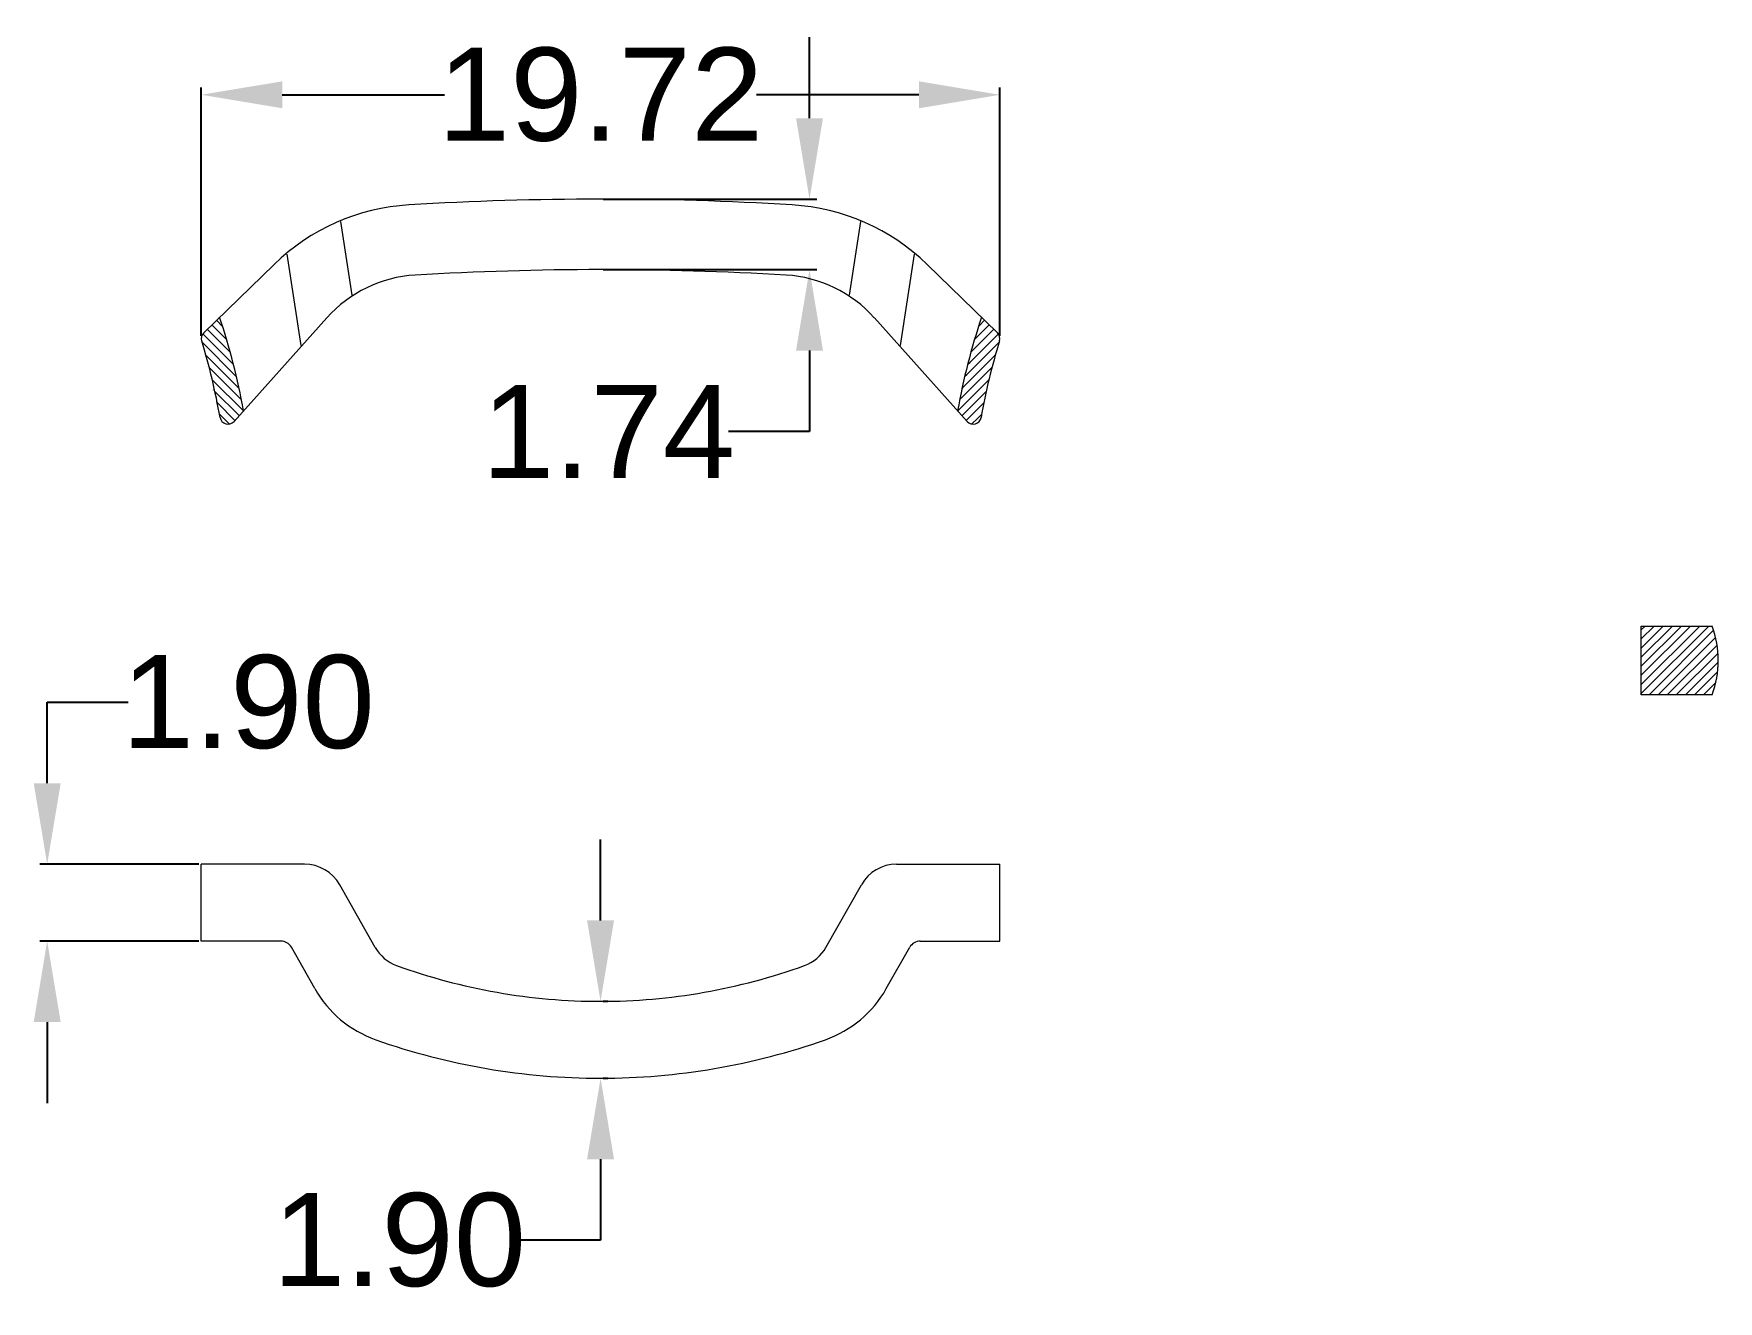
# Model space of a CAD drawing. Header units: millimetres. Extents: x 3046.6 to 3088.2, y 1630 to 1661.3.
import ezdxf

# ---------------------------------------------------------------- set-up
doc = ezdxf.new("R2010")
doc.units = ezdxf.units.MM
doc.styles.get("Standard").update_dxf_attribs({"font": 'arial.ttf'})
doc.dimstyles.new('Standard$0', dxfattribs={"dimtxt": 2.3, "dimasz": 2, "dimexe": 1, "dimexo": 1, "dimgap": 1, "dimtad": 0, "dimtih": 1, "dimtoh": 1, "dimdec": 1, "dimzin": 0, "dimdsep": 46, "dimtxsty": 'Standard', "dimcen": 0, "dimclrd": 4, "dimclre": 4, "dimclrt": 4, "dimadec": 1, "dimazin": 0, "dimtfac": 1, "dimtdec": 1, "dimtofl": 0, "dimtmove": 0, "dimatfit": 0, "dimfxl": 1, "dimtolj": 1, "dimtzin": 0, "dimarcsym": 0})

# ---------------------------------------------------------------- blocks, each defined once
blk = doc.blocks.new('*D6')
at = {"color": 0, "lineweight": -2, "transparency": 16777216}
for p, q in [((3050.775, 1653.829), (3050.775, 1659.965)), ((3052.775, 1659.785), (3056.783, 1659.785)), ((3068.493, 1659.785), (3064.484, 1659.785)), ((3070.493, 1653.829), (3070.493, 1659.965))]:
    blk.add_line(p, q, dxfattribs=at)
at = {"color": 0, "transparency": 16777216}
for points in [[(3052.775, 1660.118), (3052.775, 1659.452), (3050.775, 1659.785)], [(3068.493, 1660.118), (3068.493, 1659.452), (3070.493, 1659.785)]]:
    blk.add_solid(points, dxfattribs=at)
at = {"layer": 'Defpoints', "color": 0, "transparency": 16777216}
for p in [(3070.493, 1659.785), (3050.775, 1653.766), (3070.493, 1653.766)]:
    blk.add_point(p, dxfattribs=at)
at = {"color": 0, "lineweight": 9, "transparency": 16777216, "insert": (3060.634, 1659.785), "char_height": 2.3, "attachment_point": 5}
blk.add_mtext('\\A1;19.72', dxfattribs=at)
blk = doc.blocks.new('*D7')
at = {"color": 0, "lineweight": -2, "transparency": 16777216}
for p, q in [((3065.793, 1659.207), (3065.793, 1661.207)), ((3060.696, 1657.207), (3065.973, 1657.207)), ((3060.696, 1655.467), (3065.973, 1655.467)), ((3065.793, 1653.467), (3065.793, 1651.467)), ((3065.793, 1651.467), (3063.793, 1651.467))]:
    blk.add_line(p, q, dxfattribs=at)
at = {"color": 0, "transparency": 16777216}
for points in [[(3065.46, 1659.207), (3066.126, 1659.207), (3065.793, 1657.207)], [(3065.46, 1653.467), (3066.126, 1653.467), (3065.793, 1655.467)]]:
    blk.add_solid(points, dxfattribs=at)
at = {"layer": 'Defpoints', "color": 0, "transparency": 16777216}
for p in [(3060.634, 1657.207), (3060.634, 1655.467), (3065.793, 1655.467)]:
    blk.add_point(p, dxfattribs=at)
at = {"color": 0, "lineweight": 9, "transparency": 16777216, "insert": (3060.829, 1651.467), "char_height": 2.3, "attachment_point": 5}
blk.add_mtext('\\A1;1.74', dxfattribs=at)
blk = doc.blocks.new('*D8')
at = {"color": 0, "lineweight": -2, "transparency": 16777216}
for p, q in [((3060.634, 1639.396), (3060.634, 1641.396)), ((3060.696, 1637.396), (3060.814, 1637.396)), ((3060.696, 1635.496), (3060.814, 1635.496)), ((3060.634, 1633.496), (3060.634, 1631.496)), ((3060.634, 1631.496), (3058.634, 1631.496))]:
    blk.add_line(p, q, dxfattribs=at)
at = {"color": 0, "transparency": 16777216}
for points in [[(3060.3, 1639.396), (3060.967, 1639.396), (3060.634, 1637.396)], [(3060.3, 1633.496), (3060.967, 1633.496), (3060.634, 1635.496)]]:
    blk.add_solid(points, dxfattribs=at)
at = {"layer": 'Defpoints', "color": 0, "transparency": 16777216}
for p in [(3060.634, 1637.396), (3060.634, 1635.496), (3060.634, 1635.496)]:
    blk.add_point(p, dxfattribs=at)
at = {"color": 0, "lineweight": 9, "transparency": 16777216, "insert": (3055.669, 1631.496), "char_height": 2.3, "attachment_point": 5}
blk.add_mtext('\\A1;1.90', dxfattribs=at)
blk = doc.blocks.new('*D9')
at = {"color": 0, "lineweight": -2, "transparency": 16777216}
for p, q in [((3046.969, 1642.783), (3046.969, 1644.783)), ((3046.969, 1644.783), (3048.969, 1644.783)), ((3050.712, 1640.783), (3046.789, 1640.783)), ((3050.712, 1638.883), (3046.789, 1638.883)), ((3046.969, 1636.883), (3046.969, 1634.883))]:
    blk.add_line(p, q, dxfattribs=at)
at = {"color": 0, "transparency": 16777216}
for points in [[(3046.636, 1642.783), (3047.303, 1642.783), (3046.969, 1640.783)], [(3046.636, 1636.883), (3047.303, 1636.883), (3046.969, 1638.883)]]:
    blk.add_solid(points, dxfattribs=at)
at = {"layer": 'Defpoints', "color": 0, "transparency": 16777216}
for p in [(3046.969, 1640.783), (3050.775, 1640.783), (3050.775, 1638.883)]:
    blk.add_point(p, dxfattribs=at)
at = {"color": 0, "lineweight": 9, "transparency": 16777216, "insert": (3051.934, 1644.783), "char_height": 2.3, "attachment_point": 5}
blk.add_mtext('\\A1;1.90', dxfattribs=at)

msp = doc.modelspace()

# ---------------------------------------------------------------- hatches: boundary and pattern name
at = {"lineweight": 9}
h = msp.add_hatch(dxfattribs=at)
h.set_pattern_fill('ANSI31', color=1, scale=0.05, style=0)
h.set_pattern_definition([(135, (4309.4762, 921.90739), (0.112253202, 0.112253202), [])])
edge = h.paths.add_edge_path()
edge.add_line((3051.583, 1651.72), (3051.817, 1651.982))
edge.add_arc((3035.767, 1649.103), 16.307, 370.1678, 378.546)
edge.add_line((3051.227, 1654.29), (3050.835, 1653.909))
edge.add_arc((3050.975, 1653.766), 0.2, 494.1762, 557.0462)
edge.add_arc((3035.767, 1649.103), 15.707, 369.9562, 377.0462, ccw=False)
edge.add_arc((3051.434, 1651.853), 0.2, 189.9562, 318.1635)
h = msp.add_hatch(dxfattribs=at)
h.set_pattern_fill('ANSI31', color=1, scale=0.05, style=0)
h.set_pattern_definition([(45, (1811.79132, 921.90739), (-0.112253202, 0.112253202), [])])
edge = h.paths.add_edge_path()
edge.add_line((3069.685, 1651.72), (3069.45, 1651.982))
edge.add_arc((3085.501, 1649.103), 16.307, 161.454, 169.8322, ccw=False)
edge.add_line((3070.041, 1654.29), (3070.432, 1653.909))
edge.add_arc((3070.293, 1653.766), 0.2, -17.0462, 45.8238, ccw=False)
edge.add_arc((3085.501, 1649.103), 15.707, 162.9538, 170.0438)
edge.add_arc((3069.834, 1651.853), 0.2, 221.8365, 350.0438, ccw=False)
h = msp.add_hatch(dxfattribs=at)
h.set_pattern_fill('ANSI31', color=1, scale=0.05, style=0)
h.set_pattern_definition([(45, (1823.26783, 917.38186), (-0.112253202, 0.112253202), [])])
edge = h.paths.add_edge_path()
edge.add_arc((3085.75, 1645.815), 2.483, 339.984, 380.016)
edge.add_line((3088.083, 1646.665), (3086.333, 1646.665))
edge.add_line((3086.333, 1646.665), (3086.333, 1644.965))
edge.add_line((3086.333, 1644.965), (3088.083, 1644.965))

# ---------------------------------------------------------------- linework, layer by layer
at = {"color": 0, "lineweight": 9}
for p, q in [((3054.215, 1656.656), (3054.494, 1654.837)), ((3067.052, 1656.656), (3066.773, 1654.837)), ((3050.835, 1653.909), (3052.572, 1655.597)), ((3052.887, 1655.853), (3053.234, 1653.594)), ((3068.38, 1655.853), (3068.034, 1653.594)), ((3070.432, 1653.909), (3068.696, 1655.597)), ((3051.583, 1651.72), (3053.874, 1654.279)), ((3069.685, 1651.72), (3067.394, 1654.279)), ((3086.333, 1646.665), (3088.083, 1646.665)), ((3086.333, 1644.965), (3086.333, 1646.665)), ((3088.083, 1644.965), (3086.333, 1644.965)), ((3053.324, 1640.783), (3050.775, 1640.783)), ((3050.775, 1638.883), (3050.775, 1640.783)), ((3067.944, 1640.783), (3070.493, 1640.783)), ((3070.493, 1638.883), (3070.493, 1640.783)), ((3055.069, 1638.729), (3054.194, 1640.275)), ((3066.199, 1638.729), (3067.073, 1640.275)), ((3052.739, 1638.883), (3050.775, 1638.883)), ((3053.577, 1637.709), (3053, 1638.731)), ((3067.69, 1637.709), (3068.268, 1638.731)), ((3068.529, 1638.883), (3070.493, 1638.883))]:
    msp.add_line(p, q, dxfattribs=at)
for centre, radius, start, end in [((3056.215, 1651.847), 5.228, 93.4219, 134.1762), ((3060.634, 1577.945), 79.262, 90, 93.42187), ((3060.634, 1577.945), 79.262, 86.57813, 90), ((3065.053, 1651.847), 5.228, 45.8238, 86.5781), ((3056.242, 1652.159), 3.178, 93.3869, 138.1635), ((3060.634, 1577.945), 77.522, 90, 93.38694), ((3060.634, 1577.945), 77.522, 86.61306, 90), ((3065.026, 1652.159), 3.178, 41.8365, 86.6131), ((3035.767, 1649.103), 16.307, 10.1678, 18.546), ((3085.501, 1649.103), 16.307, 161.454, 169.8322), ((3050.975, 1653.766), 0.2, 134.1762, 197.0462), ((3035.767, 1649.103), 15.707, 9.9562, 17.0462), ((3085.501, 1649.103), 15.707, 162.9538, 170.0438), ((3070.293, 1653.766), 0.2, 342.9538, 45.8238), ((3051.434, 1651.853), 0.2, 189.9562, 318.1635), ((3069.834, 1651.853), 0.2, 221.8365, 350.0438), ((3085.75, 1645.815), 2.483, 339.984, 20.016), ((3053.324, 1639.783), 1, 29.4881, 90), ((3067.944, 1639.783), 1, 90, 150.5119), ((3052.739, 1638.583), 0.3, 29.4881, 90), ((3055.939, 1639.221), 1, 209.4881, 250.067), ((3065.328, 1639.221), 1, 289.933, 330.5119), ((3068.529, 1638.583), 0.3, 90, 150.5119), ((3060.634, 1652.166), 14.77, 250.067, 270), ((3060.634, 1652.166), 14.77, 270, 289.933), ((3056.014, 1639.087), 2.799, 209.4881, 250.5461), ((3065.253, 1639.087), 2.799, 289.4539, 330.5119), ((3060.634, 1652.166), 16.67, 250.5461, 270), ((3060.634, 1652.166), 16.67, 270, 289.4539)]:
    msp.add_arc(centre, radius, start, end, dxfattribs=at)

# ---------------------------------------------------------------- dimensions: what is measured, and where the dimension line sits
at = {"color": 3, "lineweight": 9}
dim = msp.add_linear_dim(base=(3070.493, 1659.785), p1=(3050.775, 1653.766), p2=(3070.493, 1653.766), dimstyle='Standard$0', override={"dimasz": 2, "dimexe": 0.18, "dimexo": 0.0625, "dimgap": 0.09, "dimdec": 2, "dimtxsty": 'Standard', "dimcen": 0.09, "dimclrd": 0, "dimclre": 0, "dimclrt": 0, "dimtdec": 2, "dimatfit": 3, "dimfxl": 1.25, "dimarcsym": 0}, dxfattribs=at)
dim.commit()
dim.dimension.update_dxf_attribs({"geometry": '*D6', "text_midpoint": (3060.634, 1659.785)})
dim = msp.add_linear_dim(base=(3065.793, 1655.467), p1=(3060.634, 1657.207), p2=(3060.634, 1655.467), angle=90, dimstyle='Standard$0', override={"dimasz": 2, "dimexe": 0.18, "dimexo": 0.0625, "dimgap": 0.09, "dimdec": 2, "dimtxsty": 'Standard', "dimcen": 0.09, "dimclrd": 0, "dimclre": 0, "dimclrt": 0, "dimtdec": 2, "dimatfit": 3, "dimfxl": 1.25, "dimarcsym": 0}, dxfattribs=at)
dim.commit()
dim.dimension.update_dxf_attribs({"geometry": '*D7', "text_midpoint": (3060.829, 1651.467)})
for p1, p2, distance, picture, middle in [((3050.775, 1638.883), (3050.775, 1640.783), 3.805, '*D9', (3051.934, 1644.783)), ((3060.634, 1637.396), (3060.634, 1635.496), 0, '*D8', (3055.669, 1631.496))]:
    dim = msp.add_aligned_dim(p1=p1, p2=p2, distance=distance, dimstyle='Standard$0', override={"dimasz": 2, "dimexe": 0.18, "dimexo": 0.0625, "dimgap": 0.09, "dimdec": 2, "dimtxsty": 'Standard', "dimcen": 0.09, "dimclrd": 0, "dimclre": 0, "dimclrt": 0, "dimtdec": 2, "dimatfit": 3, "dimfxl": 1.25, "dimarcsym": 0}, dxfattribs=at)
    dim.commit()
    dim.dimension.update_dxf_attribs({"geometry": picture, "text_midpoint": middle})

doc.saveas('drawing.dxf')
